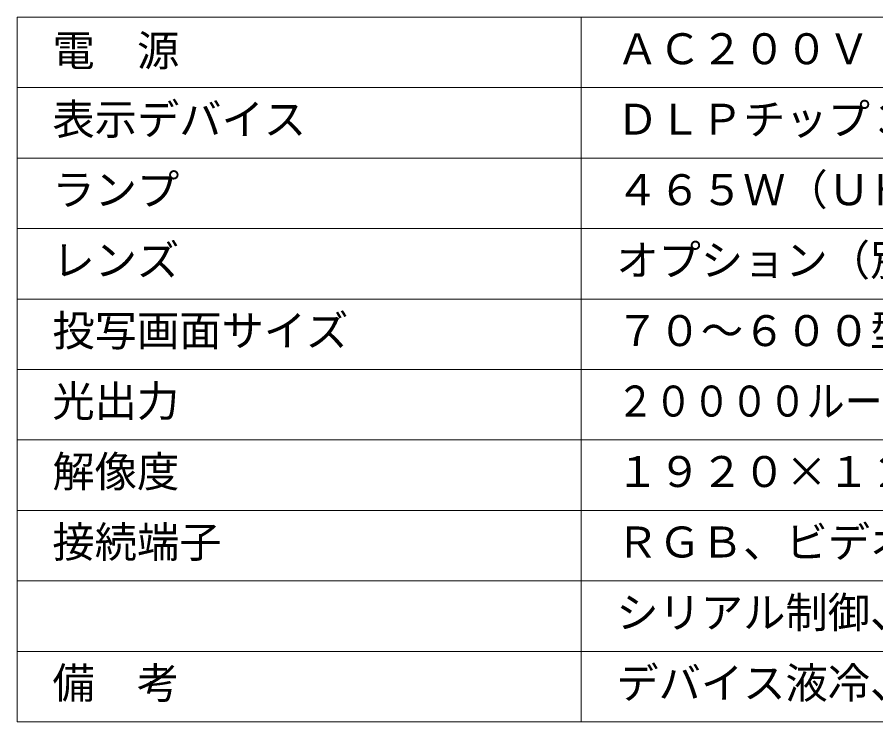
# Model space of a CAD drawing. Units: millimetres, scale not verified. Extents: x -63 to 62, y -56 to 57.
# Drawn here: x -62.5 to -1.6, y -56.5 to -6.5 of the extents above; entities that cross this region are included whole.
import ezdxf
from ezdxf.enums import TextEntityAlignment as Align

# ---------------------------------------------------------------- set-up
doc = ezdxf.new("R2010")
doc.units = ezdxf.units.MM
doc.header["$LTSCALE"] = 0.125
doc.layers.add('0-3_WAKU', color=1, linetype='Continuous', lineweight=18)
doc.layers.add('0-4_MOJI1', color=7, linetype='Continuous')
doc.styles.add('ＭＳ ゴシック', font='')
doc.styles.get('ＭＳ ゴシック').set_extended_font_data('MS Gothic')

msp = doc.modelspace()

# ---------------------------------------------------------------- linework, layer by layer
at = {"layer": '0-3_WAKU', "color": 4}
for p, q in [((-62.5226, -6.4567), (-62.5226, -56.4567)), ((62.4774, -6.4567), (-62.5226, -6.4567)), ((-22.5226, -56.4567), (-22.5226, -6.4567)), ((-62.5226, -56.4567), (62.4774, -56.4567))]:
    msp.add_line(p, q, dxfattribs=at)
at = {"layer": '0-3_WAKU'}
for p, q in [((-62.5226, -11.4567), (62.4774, -11.4567)), ((-62.5226, -16.4567), (62.4774, -16.4567)), ((-62.5226, -21.4567), (62.4774, -21.4567)), ((-62.5226, -26.4567), (62.4774, -26.4567)), ((-62.5226, -31.4567), (62.4774, -31.4567)), ((-62.5226, -36.4567), (62.4774, -36.4567)), ((-62.5226, -41.4567), (62.4774, -41.4567)), ((-62.5226, -46.4567), (62.4774, -46.4567)), ((-62.5226, -51.4567), (62.4774, -51.4567))]:
    msp.add_line(p, q, dxfattribs=at)

# ---------------------------------------------------------------- texts
at = {"layer": '0-4_MOJI1', "style": 'ＭＳ ゴシック'}
for s, p in [('ＡＣ２００Ｖ\u3000５０／６０Ｈｚ', (-20.0226, -10.4567)), ('電\u3000源', (-60.0226, -10.5887)), ('表示デバイス', (-60.0226, -15.4567)), ('ＤＬＰチップ３枚\u3000ＤＬＰ方式', (-20.0226, -15.4567)), ('ランプ', (-60.0226, -20.4567)), ('４６５Ｗ（ＵＨＭランプ\u3000４灯式）\u3000', (-20.0226, -20.4567)), ('レンズ', (-60.0226, -25.4567)), ('オプション（別売品）', (-20.0226, -25.4567)), ('投写画面サイズ', (-60.0226, -30.4567)), ('７０～６００型（アスペクト比１６：１０時）', (-20.0226, -30.4567)), ('光出力', (-60.0226, -35.4567)), ('解像度', (-60.0226, -40.4567)), ('１９２０×１２００ドット', (-20.0226, -40.4567)), ('接続端子', (-60.0226, -45.4567)), ('ＲＧＢ、ビデオ、Ｓビデオ、ＬＡＮ、リモート', (-20.0226, -45.4567)), ('シリアル制御、ＤＶＩ－Ｄ、ＨＤＭＩ、ＳＤＩ', (-20.0226, -50.4567)), ('備\u3000考\u3000', (-60.0226, -55.4567)), ('デバイス液冷、エコフィルター', (-20.0226, -55.4567))]:
    msp.add_text(s, height=2.199, dxfattribs=at).set_placement(p, align=Align.BOTTOM_LEFT)
at = {"layer": '0-4_MOJI1', "style": 'ＭＳ ゴシック', "width": 0.9}
msp.add_text('２００００ルーメン（ランプ４灯使用時）', height=2.199, dxfattribs=at).set_placement((-20.0226, -35.4567), align=Align.BOTTOM_LEFT)

doc.saveas('drawing.dxf')
